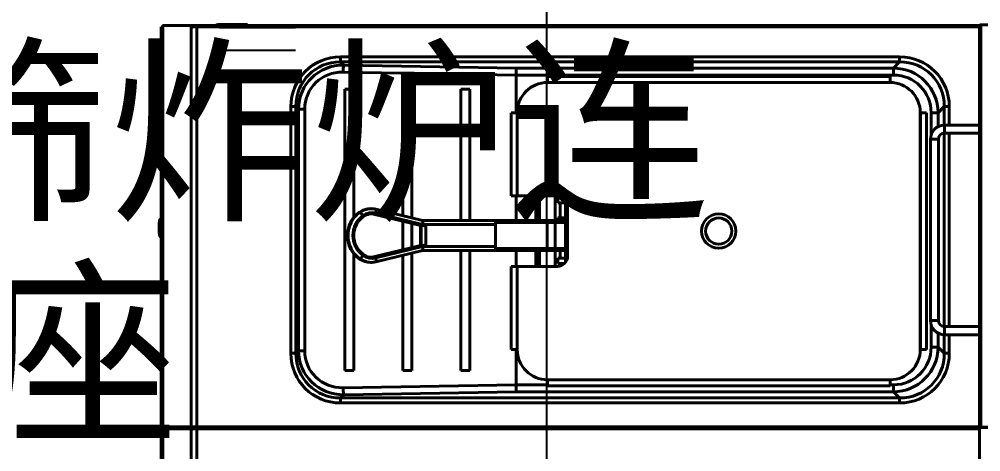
# Model space of a CAD drawing. Extents: x 1159254 to 1730927, y -477824 to -383968.
# Drawn here: x 1631044 to 1631998, y -452969 to -452539 of the extents above; entities that cross this region are included whole.
import ezdxf

# ---------------------------------------------------------------- set-up
doc = ezdxf.new("R2010")
doc.units = 0
doc.header["$LTSCALE"] = 1000
doc.linetypes.add('SLD-中心线', pattern=[34.29, 30.48, -1.27, 1.27, -1.27])
doc.linetypes.add('SLD-实线', pattern=[0])
doc.layers.add('WS_厨房设备', color=1, linetype='Continuous')
doc.layers.add('产品文字', color=7, linetype='Continuous')
doc.styles.add('WMF-宋体1', font='')
doc.styles.get('WMF-宋体1').set_extended_font_data('SimSun')

# ---------------------------------------------------------------- blocks, each defined once
blk = doc.blocks.new('CJT_20263')
at = {"linetype": 'Continuous', "lineweight": 40}
for p, q in [((798.76, 897.28), (1.76, 897.28)), ((798.76, 895.58), (798.76, 897.28)), ((798.76, 895.58), (1.76, 895.58)), ((798.76, 867.7), (798.76, 895.58)), ((800.26, 896.08), (799.06, 896.08)), ((799.06, 896.08), (799.06, 894.58)), ((800.26, 894.58), (799.06, 894.58)), ((799.06, 894.58), (799.06, 866.71)), ((800.26, 896.08), (800.26, 894.58)), ((800.26, 894.58), (800.26, 866.71)), ((799.06, 882.92), (798.76, 882.92)), ((799.06, 882.25), (798.76, 882.25)), ((798.76, 867.7), (1.76, 867.7)), ((798.76, 861.9), (1.76, 861.9)), ((798.76, 861.9), (798.76, 867.7)), ((799.06, 863.59), (798.76, 863.59)), ((798.76, 860.21), (798.76, 861.9)), ((798.76, 860.21), (800.26, 860.21)), ((798.76, 85.2), (798.76, 860.21)), ((800.26, 866.71), (799.06, 866.71)), ((799.06, 866.71), (799.06, 861.9)), ((800.26, 861.9), (799.06, 861.9)), ((799.06, 861.9), (799.06, 860.21)), ((800.26, 866.71), (800.26, 861.9)), ((800.26, 861.9), (800.26, 860.21)), ((800.26, 860.21), (800.26, 85.2)), ((800.26, 849.85), (800.26, 849.85)), ((800.26, 840.69), (800.26, 811.5)), ((800.26, 811.5), (800.26, 811.5)), ((800.26, 85.2), (400.26, 85.2)), ((800.26, 85.07), (400.26, 85.07)), ((800.26, 85.07), (800.26, 85.2)), ((800.26, 2.69), (800.26, 85.07)), ((800.46, 84.9), (800.26, 84.9)), ((800.46, 72.7), (800.46, 84.9))]:
    blk.add_line(p, q, dxfattribs=at)
blk = doc.blocks.new('CJT_20305')
at = {"linetype": 'SLD-实线', "lineweight": 40, "ltscale": 15}
for p, q in [((398.5, 897.28), (1.5, 897.28)), ((1.5, 895.58), (1.5, 897.28)), ((194, 898.83), (194, 897.28)), ((204, 897.28), (204, 898.83)), ((398.5, 895.58), (398.5, 897.28)), ((1.2, 896.08), (0, 896.08)), ((0, 896.08), (0, 894.58)), ((0, 894.58), (1.2, 894.58)), ((0, 894.58), (0, 866.71)), ((1.2, 896.08), (1.2, 894.58)), ((1.2, 894.58), (1.2, 866.71)), ((398.5, 895.58), (1.5, 895.58)), ((1.5, 867.7), (1.5, 895.58)), ((400, 895.58), (398.5, 895.58)), ((400, 896.08), (398.8, 896.08)), ((398.8, 896.08), (398.8, 895.58)), ((400, 896.08), (400, 895.58)), ((400, 867.7), (400, 895.58)), ((1.5, 882.92), (1.2, 882.92)), ((1.2, 882.25), (1.5, 882.25)), ((0, 866.71), (1.2, 866.71)), ((0, 866.71), (0, 861.9)), ((0, 861.9), (1.2, 861.9)), ((0, 861.9), (0, 860.21)), ((0, 85.2), (0, 860.21)), ((0, 860.21), (1.5, 860.21)), ((1.2, 866.71), (1.2, 861.9)), ((1.2, 861.9), (1.2, 860.21)), ((398.5, 867.7), (1.5, 867.7)), ((1.5, 861.9), (1.5, 867.7)), ((1.5, 860.21), (1.5, 861.9)), ((398.5, 861.9), (1.5, 861.9)), ((1.5, 85.2), (1.5, 860.21)), ((398.5, 861.9), (398.5, 867.7)), ((398.5, 867.7), (400, 867.7)), ((398.5, 866.71), (400, 866.71)), ((398.5, 860.21), (398.5, 861.9)), ((398.5, 85.2), (398.5, 860.21)), ((398.5, 860.21), (400, 860.21)), ((398.8, 866.03), (398.8, 866.71)), ((398.8, 866.03), (400, 866.03)), ((398.8, 866.03), (398.8, 861.9)), ((400, 861.9), (398.8, 861.9)), ((398.8, 861.9), (398.8, 860.21)), ((400, 867.7), (400, 866.71)), ((400, 866.03), (400, 866.71)), ((400, 866.03), (400, 861.9)), ((400, 861.9), (400, 860.21)), ((400, 860.21), (400, 85.2)), ((401, 840.69), (401, 811.5)), ((401, 811.5), (400, 811.5)), ((319.46, 768.59), (74.55, 768.59)), ((74.55, 768.59), (74.55, 763.67)), ((74.55, 763.67), (319.46, 763.67)), ((77.13, 761.09), (74.55, 763.67)), ((319.46, 763.67), (316.88, 761.09)), ((319.46, 768.59), (319.46, 763.67)), ((316.88, 761.09), (77.13, 761.09)), ((77.13, 754.87), (77.13, 761.09)), ((77.13, 754.87), (316.88, 754.87)), ((316.88, 754.87), (316.88, 761.09)), ((25.31, 719.35), (25.31, 164.44)), ((30.23, 719.35), (25.31, 719.35)), ((30.23, 164.44), (30.23, 719.35)), ((30.23, 719.35), (33.47, 716.11)), ((33.47, 716.11), (36.42, 544.82)), ((43.32, 545.16), (40.36, 716.79)), ((353.65, 716.79), (350.69, 545.16)), ((357.59, 544.82), (360.54, 716.11)), ((360.54, 716.11), (363.78, 719.35)), ((363.78, 719.35), (363.78, 164.44)), ((368.7, 719.35), (363.78, 719.35)), ((368.7, 164.44), (368.7, 719.35)), ((57.57, 715), (336.57, 715)), ((57.57, 706.1), (57.57, 715)), ((336.57, 706.1), (336.57, 715)), ((57.57, 706.1), (173.57, 706.1)), ((168.46, 700.69), (168.44, 700.62)), ((168.44, 700.05), (168.44, 700.62)), ((191.14, 706.1), (191.74, 706.1)), ((209.32, 706.1), (336.57, 706.1)), ((214.43, 700.69), (214.45, 700.62)), ((214.45, 700.05), (214.45, 700.62)), ((164.79, 688.75), (164.8, 689.39)), ((164.79, 689.32), (164.79, 688.75)), ((218.06, 689.96), (218.1, 688.75)), ((218.1, 688.75), (218.1, 689.32)), ((165.34, 684.19), (176.45, 638.11)), ((169.22, 684.37), (180.44, 637.84)), ((170.2, 686.69), (170.2, 684.59)), ((181.48, 639.92), (170.2, 686.69)), ((170.2, 684.59), (182.26, 634.59)), ((200.63, 634.59), (212.69, 684.59)), ((212.69, 686.69), (201.41, 639.92)), ((202.44, 637.84), (213.66, 684.37)), ((206.44, 638.11), (217.55, 684.19)), ((212.69, 686.69), (212.69, 684.59)), ((57.57, 657.5), (171.77, 657.5)), ((57.57, 648.6), (57.57, 657.5)), ((177.24, 657.5), (205.65, 657.5)), ((211.12, 657.5), (336.57, 657.5)), ((336.57, 648.6), (336.57, 657.5)), ((57.57, 648.6), (173.92, 648.6)), ((179.38, 648.6), (203.51, 648.6)), ((181.31, 639.84), (181.31, 639.27)), ((201.58, 639.84), (181.31, 639.84)), ((201.56, 639.92), (181.33, 639.92)), ((201.58, 639.84), (201.58, 639.27)), ((208.97, 648.6), (336.57, 648.6)), ((176.44, 566.17), (176.44, 638.13)), ((180.44, 637.84), (180.44, 565.41)), ((181.31, 639.27), (201.58, 639.27)), ((200.63, 634.59), (182.26, 634.59)), ((202.44, 565.41), (202.44, 637.84)), ((206.44, 638.13), (206.44, 566.17)), ((57.57, 600), (176.44, 600)), ((57.57, 591.1), (57.57, 600)), ((206.44, 600), (336.57, 600)), ((336.57, 591.1), (336.57, 600)), ((57.57, 591.1), (176.44, 591.1)), ((206.44, 591.1), (336.57, 591.1)), ((176.44, 514.77), (176.44, 566.17)), ((178.44, 565.51), (178.44, 514.39)), ((180.44, 565.41), (202.44, 565.41)), ((204.44, 514.39), (204.44, 565.51)), ((206.44, 566.17), (206.44, 514.77)), ((36.42, 544.82), (36.42, 170.63)), ((43.31, 513.95), (43.31, 545.16)), ((78.33, 545.16), (43.32, 545.16)), ((78.33, 544.02), (78.33, 550)), ((78.33, 550), (160.83, 550)), ((78.33, 543.95), (78.33, 544.02)), ((78.33, 544.02), (160.83, 544.02)), ((160.83, 543.95), (78.33, 543.95)), ((160.83, 550), (160.83, 544.02)), ((176.44, 545.16), (160.83, 545.16)), ((160.83, 544.02), (160.83, 543.95)), ((160.83, 543.95), (160.83, 503.95)), ((230.83, 545.16), (206.44, 545.16)), ((230.83, 550), (313.33, 550)), ((230.83, 544.02), (230.83, 550)), ((230.83, 544.02), (313.33, 544.02)), ((230.83, 543.95), (230.83, 544.02)), ((230.83, 503.95), (230.83, 543.95)), ((313.33, 543.95), (230.83, 543.95)), ((313.33, 550), (313.33, 544.02)), ((350.69, 545.16), (313.33, 545.16)), ((313.33, 544.02), (313.33, 543.95)), ((350.7, 545.16), (350.7, 170.63)), ((357.59, 170.63), (357.59, 544.82)), ((176.44, 525.44), (160.83, 525.44)), ((230.83, 525.44), (206.44, 525.44)), ((176.44, 524.24), (160.83, 524.24)), ((176.44, 521.7), (160.83, 521.7)), ((230.83, 524.24), (206.44, 524.24)), ((230.83, 521.7), (206.44, 521.7)), ((42.28, 173.95), (42.28, 513.95)), ((42.28, 513.95), (48.26, 513.95)), ((48.26, 513.95), (48.26, 173.95)), ((48.26, 513.95), (48.33, 513.95)), ((48.33, 513.95), (48.33, 173.95)), ((176.44, 506.32), (160.83, 506.32)), ((176.44, 508.35), (176.44, 514.77)), ((176.44, 496.11), (176.44, 508.35)), ((178.44, 514.39), (204.44, 514.39)), ((178.44, 514.39), (178.44, 506.36)), ((178.44, 506.36), (204.44, 506.36)), ((178.44, 506.36), (178.44, 496.11)), ((204.44, 506.36), (204.44, 514.39)), ((204.44, 496.11), (204.44, 506.36)), ((206.44, 514.77), (206.44, 508.35)), ((206.44, 508.35), (206.44, 496.11)), ((230.83, 506.32), (206.44, 506.32)), ((343.33, 173.95), (343.33, 513.95)), ((343.33, 513.95), (343.4, 513.95)), ((343.4, 173.95), (343.4, 513.95)), ((343.4, 513.95), (349.37, 513.95)), ((349.37, 513.95), (349.37, 173.95)), ((161.18, 501.32), (163.83, 501.32)), ((163.83, 503.82), (163.83, 496.8)), ((163.83, 503.82), (168.83, 503.82)), ((168.83, 496.11), (168.83, 503.82)), ((168.83, 501.32), (176.44, 501.32)), ((206.44, 503.82), (208.83, 503.82)), ((208.83, 496.11), (208.83, 503.82)), ((208.83, 501.32), (223.83, 501.32)), ((223.83, 503.82), (223.83, 496.11)), ((223.83, 503.82), (228.83, 503.82)), ((228.83, 497.96), (228.83, 503.82)), ((228.83, 501.32), (230.48, 501.32)), ((227.04, 496.11), (164.62, 496.11)), ((170.83, 493.95), (220.83, 493.95)), ((48.26, 173.95), (42.28, 173.95)), ((43.31, 170.63), (43.31, 173.95)), ((48.33, 173.95), (48.26, 173.95)), ((343.4, 173.95), (343.33, 173.95)), ((349.37, 173.95), (343.4, 173.95)), ((30.23, 164.44), (25.31, 164.44)), ((36.42, 170.63), (30.23, 164.44)), ((36.42, 170.63), (43.31, 170.63)), ((357.59, 170.63), (350.7, 170.63)), ((363.78, 164.44), (357.59, 170.63)), ((368.7, 164.44), (363.78, 164.44)), ((78.33, 143.95), (313.33, 143.95)), ((78.33, 143.88), (78.33, 143.95)), ((78.33, 143.88), (313.33, 143.88)), ((78.33, 137.9), (78.33, 143.88)), ((313.33, 143.95), (313.33, 143.88)), ((313.33, 143.88), (313.33, 137.9)), ((313.33, 137.9), (78.33, 137.9)), ((287, 133.9), (107, 133.9)), ((107, 125.9), (107, 133.9)), ((287, 125.9), (287, 133.9)), ((74.55, 120.12), (80.74, 126.31)), ((80.74, 126.31), (80.74, 133.2)), ((102.64, 133.2), (80.74, 133.2)), ((80.74, 126.31), (94.55, 126.31)), ((107, 125.9), (287, 125.9)), ((313.27, 133.2), (291.36, 133.2)), ((299.45, 126.31), (313.27, 126.31)), ((313.27, 126.31), (313.27, 133.2)), ((313.27, 126.31), (319.46, 120.12)), ((74.55, 120.12), (74.55, 115.2)), ((93, 120.12), (74.55, 120.12)), ((74.55, 115.2), (93, 115.2)), ((93, 119.9), (93, 85.2)), ((101, 119.9), (93, 119.9)), ((293, 120.12), (101, 120.12)), ((101, 85.2), (101, 119.9)), ((101, 115.2), (293, 115.2)), ((293, 119.9), (293, 85.2)), ((293, 119.9), (301, 119.9)), ((319.46, 120.12), (301, 120.12)), ((301, 85.2), (301, 119.9)), ((301, 115.2), (319.46, 115.2)), ((319.46, 120.12), (319.46, 115.2)), ((1.5, 85.2), (0, 85.2)), ((0, 84.9), (0, 85.2)), ((0, 84.9), (1.2, 84.9)), ((0, 84.9), (0, 84)), ((400, 84), (0, 84)), ((0, 84), (0, 83.87)), ((1, 84.9), (1, 85.2)), ((1.2, 84.9), (1.2, 84)), ((1.2, 84.9), (1.2, 84.9)), ((1.5, 84.9), (1.2, 84.9)), ((1.2, 84), (1.2, 84.9)), ((1.5, 84.9), (1.5, 85.2)), ((93, 85.2), (1.5, 85.2)), ((398.5, 84.9), (1.5, 84.9)), ((1.5, 84), (1.5, 84.9)), ((93, 85.2), (93.3, 84.9)), ((93, 85.2), (101, 85.2)), ((100.7, 84.9), (101, 85.2)), ((293, 85.2), (101, 85.2)), ((293, 85.2), (293.3, 84.9)), ((293, 85.2), (297, 85.2)), ((297, 85.2), (301, 85.2)), ((300.7, 84.9), (301, 85.2)), ((398.5, 85.2), (301, 85.2)), ((398.5, 84.9), (398.5, 85.2)), ((400, 85.2), (398.5, 85.2)), ((399.2, 84.9), (398.5, 84.9)), ((398.5, 84), (398.5, 84.9)), ((399, 84.9), (399, 85.2)), ((400.4, 84.9), (399.2, 84.9)), ((399.2, 84), (399.2, 84.9)), ((399.2, 84.9), (399.2, 84.9)), ((399.2, 84.9), (399.2, 84)), ((400, 84.9), (400, 85.2)), ((400, 83.87), (400, 84)), ((400.4, 72.6), (400.4, 84.9))]:
    blk.add_line(p, q, dxfattribs=at)
at = {"linetype": 'SLD-中心线', "ltscale": 15}
for p, q in [((375.49, 839.5), (375.49, 764)), ((397.51, 764), (397.51, 839.5))]:
    blk.add_line(p, q, dxfattribs=at)
at = {"linetype": 'SLD-实线', "lineweight": 40, "ltscale": 15, "flags": 128}
for points in [[(400, 842.88), (400.37, 842.26), (401, 840.69)], [(170.2, 686.69), (169.91, 688.22), (169.83, 689.03)], [(213.06, 689.03), (212.97, 688.22), (212.69, 686.69)], [(165.34, 684.19), (165.41, 684.09), (165.63, 684), (165.99, 683.95), (166.47, 683.95), (167.06, 683.99), (167.73, 684.08), (168.46, 684.21), (169.22, 684.37)], [(217.55, 684.19), (217.48, 684.09), (217.26, 684), (216.9, 683.95), (216.42, 683.95), (215.83, 683.99), (215.15, 684.08), (214.42, 684.21), (213.66, 684.37)], [(180.44, 565.41), (179.66, 565.42), (178.91, 565.47), (178.22, 565.54), (177.62, 565.63), (177.12, 565.75), (176.75, 565.88), (176.52, 566.02), (176.44, 566.17)], [(206.44, 566.17), (206.37, 566.02), (206.14, 565.88), (205.77, 565.75), (205.27, 565.63), (204.67, 565.54), (203.98, 565.47), (203.22, 565.42), (202.44, 565.41)]]:
    blk.add_lwpolyline(points, dxfattribs=at)
at = {"linetype": 'SLD-实线', "lineweight": 40, "ltscale": 225}
for radius in [17, 13]:
    blk.add_circle((195.83, 343.95), radius, dxfattribs=at)
for centre, radius, start, end in [((199, 620.92), 277.96, 88.96928, 91.03072), ((39.48, 690.53), 26.28, 88.06454, 103.20982), ((354.53, 690.53), 26.28, 76.79023, 91.93536), ((191.44, 683.95), 28.41, 35.92058, 144.07942), ((191.44, 683.38), 28.41, 35.92097, 144.07903), ((191.44, 682.73), 24.37, 35.91831, 144.08169), ((184.18, 689.3), 19.39, 144.30115, 179.95348), ((184.19, 688.73), 19.4, 144.30423, 178.05131), ((176.44, 705.44), 9.65, 213.94176, 240.61379), ((184.27, 687.99), 15.48, 144.27069, 193.51999), ((191.44, 682.76), 23.36, 35.91853, 144.08147), ((206.44, 705.44), 9.65, 299.38729, 326.05715), ((198.61, 687.99), 15.48, 346.47957, 35.72949), ((198.7, 689.3), 19.4, 2.57648, 35.69519), ((198.69, 688.73), 19.4, 3.64957, 35.69287), ((184.31, 687.99), 14.51, 144.27031, 193.52038), ((198.58, 687.99), 14.51, 346.47962, 35.72969), ((78.33, 513.95), 30, 90, 180), ((313.33, 513.95), 30, 0, 90), ((177.96, 517.3), 2.96, 239.07795, 279.37762), ((178.44, 508.35), 1.99, 180.20884, 270.19986), ((204.93, 517.3), 2.95, 260.62102, 300.9234), ((204.45, 508.35), 1.99, 269.79844, 359.79286), ((170.83, 503.95), 10, 180, 270), ((220.83, 503.95), 10, 270, 0), ((78.33, 173.95), 30, 180, 270), ((313.33, 173.95), 30, 270, 0), ((107, 119.9), 14, 90, 180), ((287, 119.9), 14, 0, 90), ((107, 119.9), 6, 90, 180), ((287, 119.9), 6, 0, 90)]:
    blk.add_arc(centre, radius, start, end, dxfattribs=at)
for centre, major_axis, ratio, start_param, end_param in [((76.08, 717.82), (-36.44, 36.44), 0.970288, 5.512866, 7.053504), ((76.08, 717.82), (-33.01, 33.01), 0.964017, 5.512866, 7.053504), ((317.93, 717.82), (36.44, 36.44), 0.970288, 5.512866, 7.053504), ((317.93, 717.82), (-33.01, -33.01), 0.964017, 2.371274, 3.911912), ((78.97, 714.93), (26.23, -38.64), 0.962065, 2.567554, 4.108192), ((78.97, 715.61), (23.09, -32.55), 0.950734, 2.548314, 4.088952), ((315.04, 714.93), (-26.23, -38.64), 0.962065, 2.174994, 3.715632), ((315.04, 715.61), (-23.09, -32.55), 0.950734, 2.194233, 3.734871), ((182.26, 635.92), (0.93, -4), 0.042734, 3.131642, 3.323083), ((200.63, 635.92), (-0.93, -4), 0.042734, 2.960102, 3.151544), ((180.44, 638.6), (-4, -0.48), 0.187717, 0.022311, 1.548486), ((182.26, 635.35), (0.93, -4), 0.042734, 3.323083, 4.89388), ((200.63, 635.35), (-0.93, -4), 0.042734, 1.389306, 2.960102), ((202.44, 638.6), (-4, 0.48), 0.187717, 1.593107, 3.119282), ((43.31, 544.82), (-7, -0.06), 0.048714, 4.71197, 6.108233), ((44.55, 473.16), (-1.24, 72.01), 0.097198, 6.281511, 6.282346), ((349.46, 473.16), (-1.24, -72.01), 0.097198, 3.142432, 3.143267), ((350.7, 544.82), (-7, 0.06), 0.048714, 3.316545, 4.712808), ((76.08, 165.97), (-36.44, -36.44), 0.970288, 5.512866, 7.053504), ((76.08, 165.97), (-33.01, -33.01), 0.964017, 5.512866, 7.053504), ((81.9, 171.79), (-32.5, -32.5), 0.979205, 5.512866, 7.053504), ((81.9, 171.79), (-27.69, -27.69), 0.970288, 5.512866, 7.053504), ((312.11, 171.79), (-32.5, 32.5), 0.979205, 2.371274, 3.911912), ((312.11, 171.79), (27.69, -27.69), 0.970288, 5.512866, 7.053504), ((317.93, 165.97), (36.44, -36.44), 0.970288, 5.512866, 7.053504), ((317.93, 165.97), (-33.01, 33.01), 0.964017, 2.371274, 3.911912)]:
    blk.add_ellipse(centre, major_axis=major_axis, ratio=ratio, start_param=start_param, end_param=end_param, dxfattribs=at)
at = {"linetype": 'SLD-实线', "lineweight": 40, "ltscale": 15}
for points, knots in [([(192.93, 899.09), (192.85, 899.1), (192.41, 899.13), (191.63, 898.93), (190.7, 898.48), (190.01, 897.92), (189.75, 897.45), (189.65, 897.28)], [0, 0, 0, 0, 0.0685668, 0.3454546, 0.6077604, 0.8617869, 1, 1, 1, 1]), ([(189.65, 897.28), (189.94, 897.62), (190.61, 898.41), (191.92, 898.88), (192.99, 898.95), (193.55, 898.91), (193.79, 898.87), (193.9, 898.85), (193.96, 898.84), (193.98, 898.84), (194, 898.84), (194, 898.83)], [0, 0, 0, 0, 0.275417, 0.631836, 0.838836, 0.925888, 0.965597, 0.983999, 0.99255, 0.997553, 1, 1, 1, 1]), ([(205.06, 899.11), (204.73, 899.12), (202.54, 899.17), (198.49, 899.2), (194.78, 899.14), (192.93, 899.12)], [0, 0, 0, 0, 0.0826584, 0.5415127, 1, 1, 1, 1]), ([(192.93, 899.1), (193.12, 899.1), (193.39, 899.09), (193.71, 898.97), (193.87, 898.9), (193.94, 898.87), (193.97, 898.85), (193.99, 898.84), (194, 898.84), (194, 898.83)], [0, 0, 0, 0, 0.525258, 0.780892, 0.898118, 0.952562, 0.977911, 0.992858, 1, 1, 1, 1]), ([(205.06, 899.1), (204.88, 899.1), (204.61, 899.09), (204.29, 898.97), (204.13, 898.9), (204.06, 898.87), (204.03, 898.85), (204.01, 898.84), (204, 898.84), (204, 898.83)], [0, 0, 0, 0, 0.524169, 0.780386, 0.897883, 0.952453, 0.97786, 0.992842, 1, 1, 1, 1]), ([(204, 898.83), (204, 898.84), (204.02, 898.84), (204.04, 898.84), (204.1, 898.85), (204.21, 898.87), (204.45, 898.91), (205.01, 898.95), (206.08, 898.88), (207.39, 898.41), (208.06, 897.63), (208.35, 897.28)], [0, 0, 0, 0, 0.002448, 0.007452, 0.016005, 0.034411, 0.07413, 0.161204, 0.368254, 0.724762, 1, 1, 1, 1]), ([(208.36, 897.28), (208.29, 897.4), (208.07, 897.83), (207.43, 898.38), (206.55, 898.87), (205.73, 899.1), (205.23, 899.09), (205.06, 899.09)], [0, 0, 0, 0, 0.096464, 0.353767, 0.608263, 0.869765, 1, 1, 1, 1]), ([(214.43, 700.69), (214.1, 701.14), (213.18, 702.37), (211.47, 704.25), (209.26, 706.22), (206.85, 707.96), (204.26, 709.43), (201.53, 710.63), (198.69, 711.54), (195.77, 712.14), (192.79, 712.44), (189.8, 712.42), (186.83, 712.09), (183.91, 711.46), (181.08, 710.52), (178.36, 709.3), (175.79, 707.79), (173.39, 706.03), (171.2, 704.03), (169.58, 702.21), (168.73, 701.05), (168.46, 700.69)], [0, 0, 0, 0, 0.031427, 0.086795, 0.142188, 0.197603, 0.253037, 0.308492, 0.363963, 0.41945, 0.47495, 0.530459, 0.585975, 0.641491, 0.697003, 0.752509, 0.808005, 0.863488, 0.918953, 0.974399, 1, 1, 1, 1]), ([(168.46, 700.69), (168.18, 700.29), (167.44, 699.2), (166.45, 697.29), (165.58, 694.96), (165.03, 692.73), (164.92, 691.27), (164.87, 690.64)], [0, 0, 0, 0, 0.1349192, 0.3646454, 0.5943681, 0.8239778, 1, 1, 1, 1]), ([(218.04, 690.17), (218.03, 690.49), (218.02, 691.64), (217.66, 693.59), (216.98, 695.98), (215.99, 698.22), (215.08, 699.76), (214.53, 700.55), (214.43, 700.69)], [0, 0, 0, 0, 0.085299, 0.305224, 0.525145, 0.745079, 0.953772, 1, 1, 1, 1]), ([(164.81, 689.39), (164.81, 688.6), (164.81, 687.02), (165.08, 685.29), (165.3, 684.36), (165.34, 684.19)], [0, 0, 0, 0, 0.453935, 0.901871, 1, 1, 1, 1]), ([(217.55, 684.19), (217.66, 684.67), (217.93, 685.95), (218.14, 687.89), (218.06, 689.34), (218.03, 689.97)], [0, 0, 0, 0, 0.2505848, 0.6761154, 1, 1, 1, 1])]:
    blk.add_open_spline(points, degree=3, knots=knots, dxfattribs=at)
blk = doc.blocks.new('*U98')
at = {"color": 252}
blk.add_line((0, 612.56), (19300, 612.56), dxfattribs=at)

msp = doc.modelspace()

# ---------------------------------------------------------------- block references
at = {"layer": 'WS_厨房设备', "rotation": 90}
for name, p in [('*U98', (1632179.78, -460440.34)), ('CJT_20305', (1632081.92, -452945.41)), ('CJT_20263', (1632081.92, -453744.67))]:
    msp.add_blockref(name, p, dxfattribs=at)

# ---------------------------------------------------------------- texts
at = {"layer": '产品文字', "color": 7, "lineweight": 0, "style": 'WMF-宋体1'}
for s, p in [('单缸单筛炸炉连', (1630338.92, -452723.95)), ('柜座', (1630804.97, -452944.03))]:
    msp.add_text(s, height=145.523, dxfattribs=at).set_placement(p)

doc.saveas('drawing.dxf')
